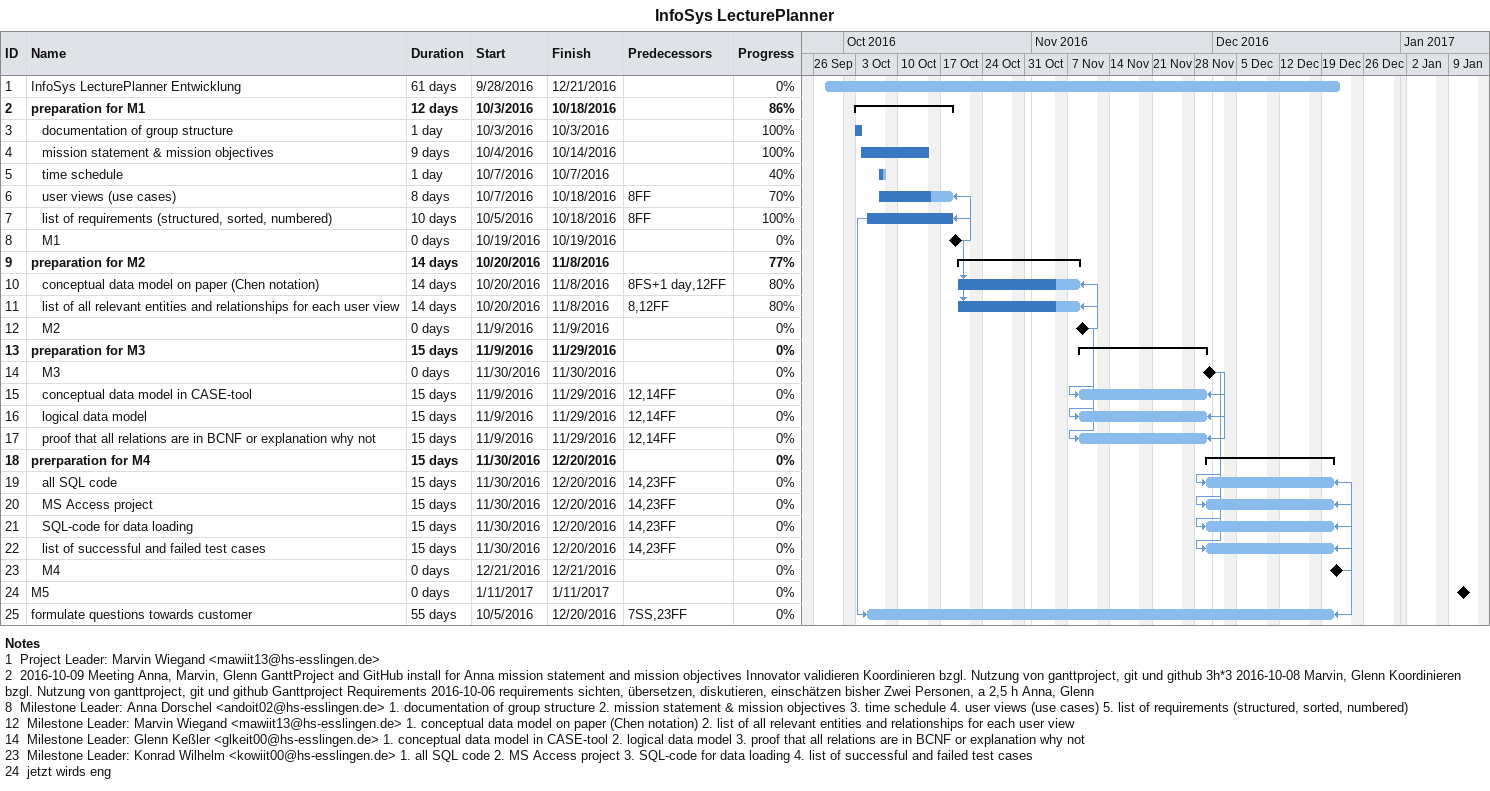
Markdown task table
InfoSys LecturePlanner

| ID | Level | Task | Duration | Start | Finish | Predecessors | % complete |
|---|---|---|---|---|---|---|---|
| 1 | 1 | InfoSys LecturePlanner Entwicklung | 61d | 2016-09-28 | 2016-12-21 |  | 0 |
| 2 | 1 | **preparation for M1** | 12d | 2016-10-03 | 2016-10-18 |  | 86 |
| 3 | 2 | documentation of group structure | 1d | 2016-10-03 | 2016-10-03 |  | 100 |
| 4 | 2 | mission statement & mission objectives | 9d | 2016-10-04 | 2016-10-14 |  | 100 |
| 5 | 2 | time schedule | 1d | 2016-10-07 | 2016-10-07 |  | 40 |
| 6 | 2 | user views (use cases) | 8d | 2016-10-07 | 2016-10-18 | 8FF | 70 |
| 7 | 2 | list of requirements (structured, sorted, numbered) | 10d | 2016-10-05 | 2016-10-18 | 8FF | 100 |
| 8 | 2 | M1 | 0d | 2016-10-19 | 2016-10-19 |  | 0 |
| 9 | 1 | **preparation for M2** | 14d | 2016-10-20 | 2016-11-08 |  | 77 |
| 10 | 2 | conceptual data model on paper (Chen notation) | 14d | 2016-10-20 | 2016-11-08 | 8FS+1d, 12FF | 80 |
| 11 | 2 | list of all relevant entities and relationships for each user view | 14d | 2016-10-20 | 2016-11-08 | 8, 12FF | 80 |
| 12 | 2 | M2 | 0d | 2016-11-09 | 2016-11-09 |  | 0 |
| 13 | 1 | **preparation for M3** | 15d | 2016-11-09 | 2016-11-29 |  | 0 |
| 14 | 2 | M3 | 0d | 2016-11-30 | 2016-11-30 |  | 0 |
| 15 | 2 | conceptual data model in CASE-tool | 15d | 2016-11-09 | 2016-11-29 | 12, 14FF | 0 |
| 16 | 2 | logical data model | 15d | 2016-11-09 | 2016-11-29 | 12, 14FF | 0 |
| 17 | 2 | proof that all relations are in BCNF or explanation why not | 15d | 2016-11-09 | 2016-11-29 | 12, 14FF | 0 |
| 18 | 1 | **prerparation for M4** | 15d | 2016-11-30 | 2016-12-20 |  | 0 |
| 19 | 2 | all SQL code | 15d | 2016-11-30 | 2016-12-20 | 14, 23FF | 0 |
| 20 | 2 | MS Access project | 15d | 2016-11-30 | 2016-12-20 | 14, 23FF | 0 |
| 21 | 2 | SQL-code for data loading | 15d | 2016-11-30 | 2016-12-20 | 14, 23FF | 0 |
| 22 | 2 | list of successful and failed test cases | 15d | 2016-11-30 | 2016-12-20 | 14, 23FF | 0 |
| 23 | 2 | M4 | 0d | 2016-12-21 | 2016-12-21 |  | 0 |
| 24 | 1 | M5 | 0d | 2017-01-11 | 2017-01-11 |  | 0 |
| 25 | 1 | formulate questions towards customer | 55d | 2016-10-05 | 2016-12-20 | 7SS, 23FF | 0 |

Notes
- 1: Project Leader: Marvin Wiegand <mawiit13@hs-esslingen.de>
- 2: 2016-10-09 Meeting Anna, Marvin, Glenn GanttProject and GitHub install for Anna mission statement and mission objectives Innovator validieren Koordinieren bzgl. Nutzung von ganttproject, git und github 3h*3 2016-10-08 Marvin, Glenn Koordinieren bzgl. Nutzung von ganttproject, git und github Ganttproject Requirements 2016-10-06 requirements sichten, übersetzen, diskutieren, einschätzen bisher Zwei Personen, a 2,5 h Anna, Glenn
- 8: Milestone Leader: Anna Dorschel <andoit02@hs-esslingen.de> 1. documentation of group structure 2. mission statement & mission objectives 3. time schedule 4. user views (use cases) 5. list of requirements (structured, sorted, numbered)
- 12: Milestone Leader: Marvin Wiegand <mawiit13@hs-esslingen.de> 1. conceptual data model on paper (Chen notation) 2. list of all relevant entities and relationships for each user view
- 14: Milestone Leader: Glenn Keßler <glkeit00@hs-esslingen.de> 1. conceptual data model in CASE-tool 2. logical data model 3. proof that all relations are in BCNF or explanation why not
- 23: Milestone Leader: Konrad Wilhelm <kowiit00@hs-esslingen.de> 1. all SQL code 2. MS Access project 3. SQL-code for data loading 4. list of successful and failed test cases
- 24: jetzt wirds eng
